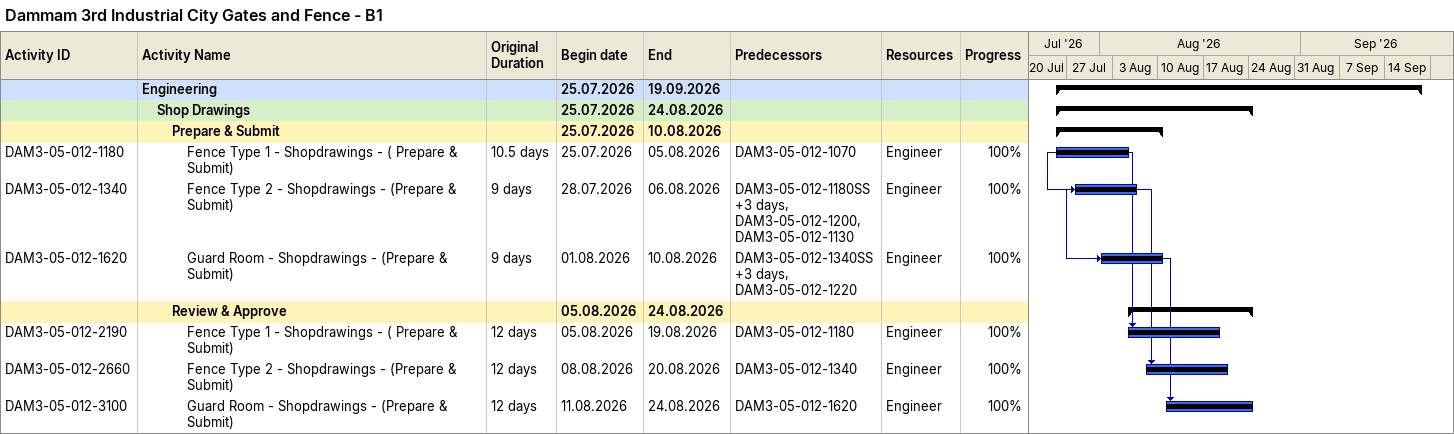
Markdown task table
Dammam 3rd Industrial City Gates and Fence - B1

| ID | Level | Task | Original duration | Start | Finish | Predecessors | Resources | % complete |
|---|---|---|---|---|---|---|---|---|
|  | 1 | **Engineering** |  | 2026-07-25 | 2026-09-19 |  |  |  |
|  | 2 | **Shop Drawings** |  | 2026-07-25 | 2026-08-24 |  |  |  |
|  | 3 | **Prepare & Submit** |  | 2026-07-25 | 2026-08-10 |  |  |  |
| DAM3-05-012-1180 | 4 | Fence Type 1 - Shopdrawings - ( Prepare & Submit) | 10.5d | 2026-07-25 | 2026-08-05 | DAM3-05-012-1070 | Engineer | 100 |
| DAM3-05-012-1340 | 4 | Fence Type 2 - Shopdrawings - (Prepare & Submit) | 9d | 2026-07-28 | 2026-08-06 | DAM3-05-012-1180SS+3d, DAM3-05-012-1200, DAM3-05-012-1130 | Engineer | 100 |
| DAM3-05-012-1620 | 4 | Guard Room - Shopdrawings - (Prepare & Submit) | 9d | 2026-08-01 | 2026-08-10 | DAM3-05-012-1340SS+3d, DAM3-05-012-1220 | Engineer | 100 |
|  | 3 | **Review & Approve** |  | 2026-08-05 | 2026-08-24 |  |  |  |
| DAM3-05-012-2190 | 4 | Fence Type 1 - Shopdrawings - ( Prepare & Submit) | 12d | 2026-08-05 | 2026-08-19 | DAM3-05-012-1180 | Engineer | 100 |
| DAM3-05-012-2660 | 4 | Fence Type 2 - Shopdrawings - (Prepare & Submit) | 12d | 2026-08-08 | 2026-08-20 | DAM3-05-012-1340 | Engineer | 100 |
| DAM3-05-012-3100 | 4 | Guard Room - Shopdrawings - (Prepare & Submit) | 12d | 2026-08-11 | 2026-08-24 | DAM3-05-012-1620 | Engineer | 100 |
